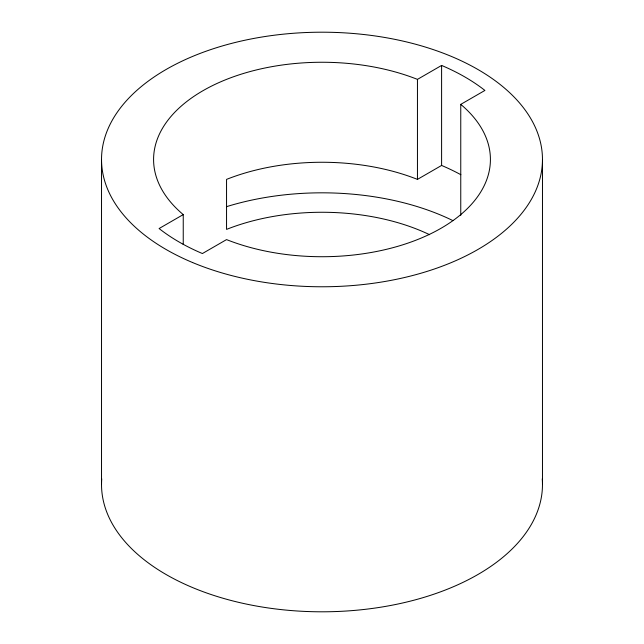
<?xml version="1.0" encoding="UTF-8"?>
<svg xmlns="http://www.w3.org/2000/svg" width="644" height="644" viewBox="0 0 644 644"><rect width="100%" height="100%" fill="white"/><g stroke="black" fill="none" stroke-linecap="round" stroke-linejoin="round"><path stroke-width="0.97" d="M183.242 214.597L159.092 228.54A202.095 116.677 0 0 0 202.401 253.543L226.551 239.6A168.414 97.236 0 0 0 441.084 228.242A168.414 97.236 0 0 0 460.758 104.376L484.908 90.434A202.095 116.677 0 0 0 441.599 65.43L417.449 79.381A168.414 97.236 0 0 0 202.916 90.732A168.414 97.236 0 0 0 183.242 214.597L183.242 244.599M429.637 234.714A168.414 97.236 0 0 0 226.551 229.393L226.551 179.386A168.414 97.236 0 0 1 417.449 179.386L441.599 165.444A202.095 116.677 0 0 1 460.871 174.725M542.473 159.487L542.473 484.513M460.758 104.376L460.758 215.386M441.599 65.43L441.599 165.444M417.449 79.381L417.449 179.386M101.527 159.487L101.527 484.513M542.256 478.87A220.473 127.287 0 0 1 322 611.8A220.473 127.287 0 0 1 101.744 478.87M226.503 206.668A202.095 116.677 0 0 1 452.957 220.634M192.637 262.559A220.473 127.287 0 0 0 541.29 172.632A220.473 127.287 0 0 0 232.073 43.269A220.473 127.287 0 0 0 192.637 262.559"/></g></svg>
